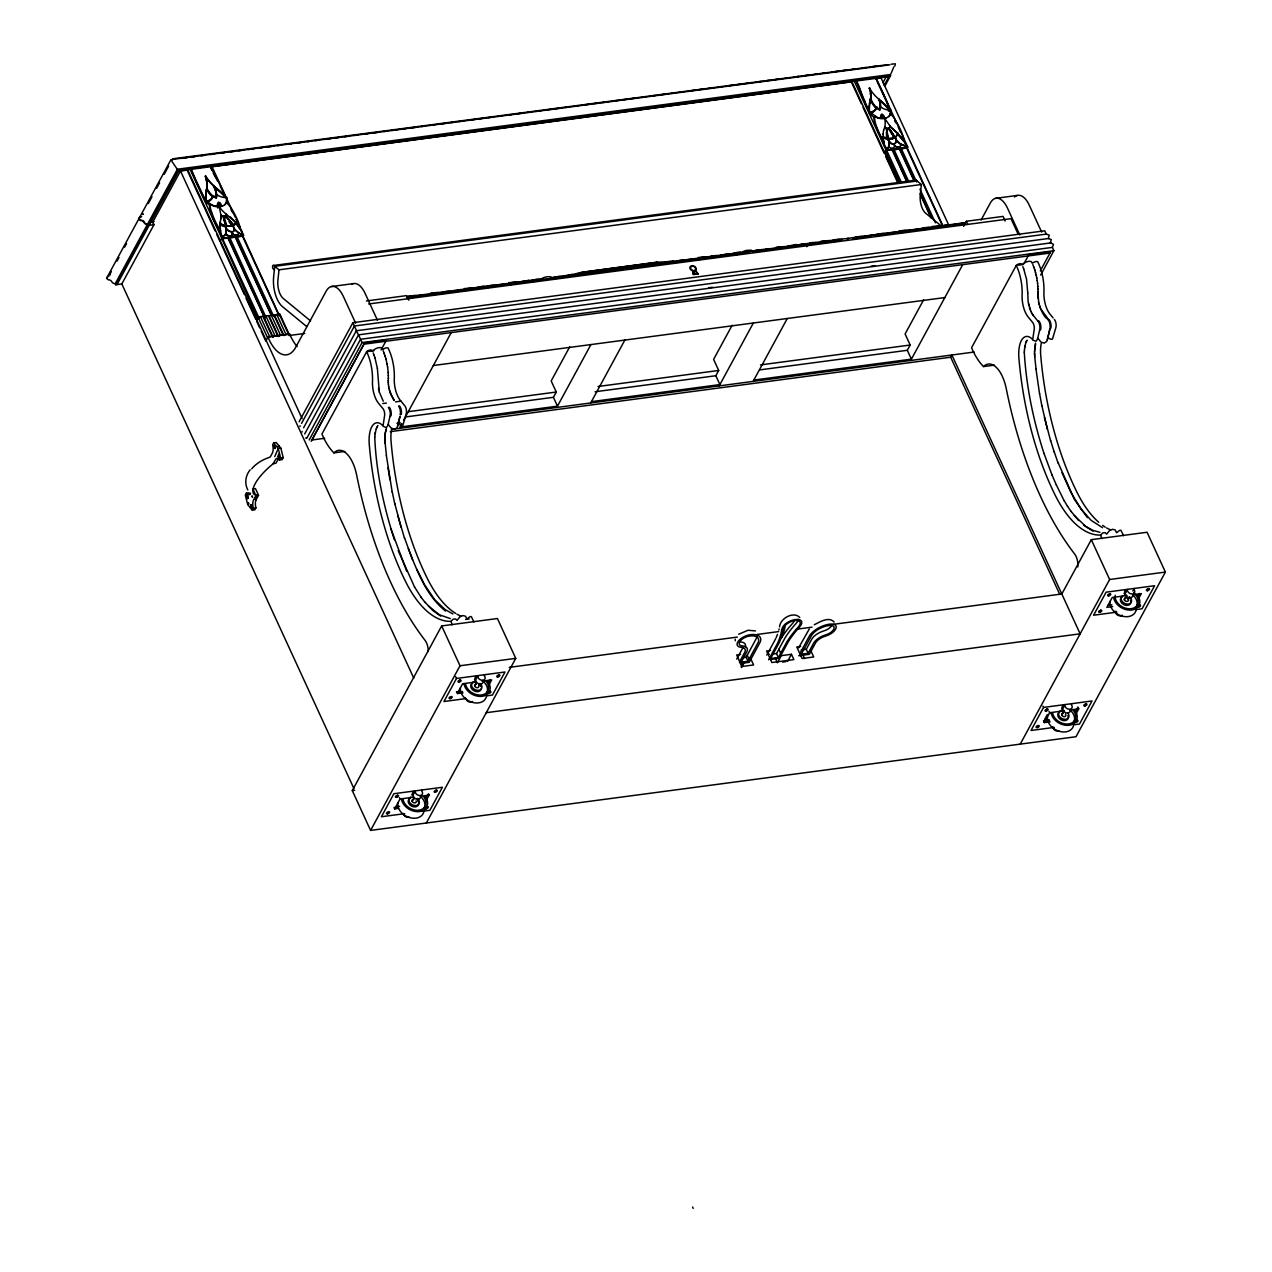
<?xml version="1.0" encoding="UTF-8"?>
<svg xmlns="http://www.w3.org/2000/svg" width="1272" height="1272" viewBox="0 0 1272 1272"><rect width="100%" height="100%" fill="white"/><g stroke="black" fill="none" stroke-linecap="round" stroke-linejoin="round"><path stroke-width="1.5" d="M374.747 437.171C376.146 472.039 383.762 506.59 394.368 539.757M384.939 435.883L384.971 439.794M384.955 438.109L385.273 432.496M388.31 381.059L388.31 378.023M1024.326 352.726L1024.373 350.897M1027.76 293.037L1028.126 301.75L1030.797 311.227M1034.597 351.835L1035.519 343.09M1037.952 291.733L1038.652 302.402M220.326 221.789L220.295 231.981A16.965 12.513 28.5 0 0 222.075 236.942A9.906 7.314 28.5 0 0 225.43 234.286L226.003 233.046A9.906 7.314 28.5 0 0 226.178 229.787L225.685 226.384L232.871 225.86L234.271 228.562A13.674 10.097 28.5 0 0 237.594 231.917L242.364 235.097L237.482 232.124A13.674 10.097 28.5 0 1 234.159 228.769L233.794 228.308M374.747 437.234L375.367 432.146M1024.389 350.945L1024.723 347.479M1034.645 350.182L1035.535 344.124M220.851 219.086L221.026 215.238A5.597 4.118 28.5 0 0 223.459 216.256L224.381 216.447M941.948 226.814L932.551 227.561M274.386 269.855L273.321 268.98A1.94 0.922 82.4 0 1 272.574 266.452A1.94 0.922 82.4 0 1 273.687 265.435L278.997 269.823L277.9 280.301A13.881 6.583 82.4 0 0 283.211 298.427L310.622 320.989M582.051 272.303L657.195 262.223L582.051 272.303A19.446 7.759 6 0 0 574.817 274.355L574.324 274.593M583.117 273.178L583.117 273.083A17.22 6.869 6 0 0 579.507 273.925M273.687 265.435L916.047 180.131L921.373 184.504L920.26 194.982A13.881 6.583 82.4 0 0 925.587 213.124L940.803 225.653M226.178 203.059L226.543 199.752A4.77 3.514 28.5 0 0 226.4 199.084M417.773 295.263L408.392 296.026L406.802 297.298M440.08 292.306L430.699 293.053L428.918 295.088L418.25 296.503L419.84 295.215L429.173 294.595M462.388 289.348L451.671 290.89M507.305 283.974L497.718 284.88L496.318 286.12L507.035 284.578L508.752 282.686L518.133 281.939M540.441 278.981L529.724 280.524M562.749 276.008L552.032 277.566M585.359 273.607L575.771 274.498L574.372 275.754L585.088 274.211L586.821 272.319L596.155 271.699M640.818 265.641L630.101 267.184M663.11 262.684L652.393 264.226M696.881 258.788L685.894 260.935L687.293 259.695L696.881 258.788L698.344 257.5L707.725 256.753M741.178 252.317L730.446 253.859M763.47 249.36L752.754 250.902M774.934 248.533L765.553 249.28L763.947 250.568L774.616 249.153L776.397 247.134L785.746 246.514M808.086 243.413L797.369 244.955M819.534 242.618L810.153 243.365L808.563 244.637L819.232 243.222L821.012 241.203L830.393 240.456M891.02 110.33L889.987 114.893L891.02 110.33A15.439 11.4 28.5 0 1 880.669 107.071L880.176 107.993M897.619 232.108L888.031 233.015L886.632 234.271L897.285 232.84L899.066 230.836L908.462 230.089M930.754 227.116L920.038 228.674M397.818 425.961L398.438 423.449L401.189 425.516A2.623 2.274 60.2 0 0 402.842 425.309L406.197 414.036A5.692 2.687 82.4 0 0 404.75 405.704L400.966 401.141A20.098 9.524 82.4 0 1 394.256 379.676A33.12 15.693 82.4 0 0 388.453 348.814A3.371 1.59 -24.4 0 0 386.672 347.828A3.371 1.59 -24.4 0 0 383.301 349.196L382.459 349.434A5.517 2.623 -24.4 0 0 378.992 347.654A5.517 2.623 -24.4 0 0 373.125 350.547L372.155 350.675A3.371 1.59 -24.4 0 0 369.882 350.054A3.371 1.59 -24.4 0 0 366.638 351.708A33.12 15.693 82.4 0 1 372.442 382.57A20.098 9.524 82.4 0 0 379.151 404.035L382.936 408.598A5.692 2.687 82.4 0 1 384.382 416.946L383.015 426.295L386.354 427.583L388.405 424.705L391.394 428.425L394.559 429.395L397.103 427.662L400.171 416.183M1053.121 317.905L1050.592 314.868A20.098 9.524 82.4 0 1 1043.883 293.387A33.12 15.693 82.4 0 0 1038.095 262.525A3.371 1.59 -24.4 0 0 1036.314 261.539A3.371 1.59 -24.4 0 0 1032.928 262.906L1031.958 263.034A5.517 2.623 -24.4 0 0 1028.619 261.364A5.517 2.623 -24.4 0 0 1022.752 264.258L1021.782 264.385A3.371 1.59 -24.4 0 0 1019.508 263.781A3.371 1.59 -24.4 0 0 1016.264 265.419A33.12 15.693 82.4 0 1 1022.068 296.281A20.098 9.524 82.4 0 0 1028.778 317.762L1032.578 322.325A5.692 2.687 82.4 0 1 1034.009 330.656L1032.641 340.006L1035.996 341.294L1038.047 338.416L1041.021 342.152L1044.185 343.122L1046.745 341.389L1049.798 329.909M1047.46 339.688L1049.813 328.828M385.146 434.849L385.893 429.38M735.232 639.212L735.311 640.77M883.007 134.132L883.627 130.253M779.545 626.873C780.165 618.335 793.505 610.973 799.754 617.445M375.097 433.847L376.274 428.743M1024.723 347.558L1024.994 345.873M250.648 505C252.587 512.648 250.743 498.831 251.824 507.56M385.591 431.812L386.418 428.68M1025.009 345.968L1025.9 342.47M387.865 425.261L390.138 415.817A6.233 2.957 82.4 0 0 388.373 407.453L389.343 407.326A6.233 2.957 82.4 0 1 391.108 415.674L389.963 416.548M398.057 423.91L399.726 416.946M1037.507 338.988L1039.781 329.528A6.233 2.957 82.4 0 0 1038.016 321.164L1038.986 321.037A6.233 2.957 82.4 0 1 1040.735 329.4L1039.59 330.275M778.846 630.038L779.1 628.972M1047.683 337.637L1050.815 339.242A2.623 2.274 60.2 0 0 1052.485 339.02L1055.84 327.763A5.692 2.687 82.4 0 0 1054.393 319.431M172.801 159.652L172.61 158.825L887.681 64.649M888.524 146.948L889.001 145.596A13.674 10.097 28.5 0 0 889.033 141.796L888.842 141.065M171.545 159.62L172.165 162.021M376.274 428.871L377.816 425.516M1025.9 342.581L1026.647 340.673M883.563 130.38L884.883 126.771A32.675 24.12 28.5 0 0 884.676 118.423L884.453 118.837M777.494 634.362L776.222 637.51M265.069 318.048L228.451 238.039L221.885 238.739L257.787 319.018L259.122 318.223L222.473 238.564M271.524 315.313L235.67 236.99L228.419 238.389M278.791 314.343L242.936 236.02L235.702 237.419M906.443 180.258L892.578 149.746L886.059 150.525L885.328 151.13L899.988 182.993M914.536 181.069L899.908 148.856L892.61 150.175M943.109 226.273C967.992 224.27 942.202 224.238 943.109 226.273L907.174 147.886L899.876 149.206M428.871 293.927L418.202 295.343M451.178 290.954L440.51 292.369M462.642 290.143L453.293 290.763L451.703 292.035L462.372 290.62L464.153 288.601L473.486 287.981M484.521 286.629L475.41 287.838L474.011 289.078L484.982 286.82L484.028 285.977L473.979 287.933M495.794 285.023L485.22 286.295M506.94 283.545L496.271 284.96M529.279 280.715L529.279 281.732L518.61 283.147L520.01 281.907L529.295 280.349L518.578 282.002M551.587 277.741C553.097 279.442 540.075 280.11 541.411 279.427C561.429 278.489 546.896 273.703 540.616 279.522M573.736 274.768L564.625 275.976L563.226 277.216L574.228 275.07L573.243 274.116L563.194 276.072M584.993 273.178L574.69 274.211M607.475 270.38L607.348 271.365L596.679 272.78L598.078 271.54L607.364 269.966L596.632 271.636M618.446 268.742L607.873 270.014M629.656 267.374C595.217 273.019 654.762 264.02 620.275 267.867C616.046 273.051 596.075 269.95 618.796 269.06M651.964 264.401L651.964 265.435L641.295 266.85L642.694 265.61L651.98 264.035L641.247 265.689M674.096 261.444L664.986 262.652L663.587 263.892L674.255 262.477L673.604 260.792L664.684 261.984L663.284 263.24M685.37 259.854L674.701 261.269M696.515 258.375L685.847 259.79M718.823 255.402L708.25 256.69M730.017 254.034L730.017 255.068L719.348 256.483L720.747 255.243L730.048 253.669L719.316 255.322M741.433 253.112C740.733 250.314 729.11 254.67 731.225 254.4C742.943 256.324 740.034 249.042 751.673 250.425C734.612 253.78 742.133 253.955 752.308 251.093M774.616 248.135L763.916 249.423M796.765 245.146L787.654 246.37L786.255 247.611L797.258 245.464L796.272 244.494L786.223 246.45M819.184 242.078L809.453 242.793L806.75 246.752M841.492 239.104L830.823 240.519M863.799 236.131C830.091 240.774 860.651 237.18 841.969 239.041M874.834 234.779C842.652 240.138 896.792 231.758 864.276 236.067M886.107 233.158L875.534 234.445M897.253 231.695L886.584 233.11M919.561 228.737L908.892 230.153M941.852 225.78L932.519 226.4L930.913 227.688M952.998 224.301L942.329 225.716M964.144 222.823L953.491 224.238M251.935 495.985L252.587 497.384L252.126 496.207M887.967 148.029L889.112 145.39A13.674 10.097 28.5 0 0 889.144 141.59L888.953 140.874M256.149 499.673L255.306 499.435M106.88 277.709L139.061 218.434M139.252 218.1L170.973 159.668M111.38 271.54L109.487 275.022A1.94 1.431 28.5 0 0 110.092 274.816M117.056 261.078L118.996 257.564M124.64 247.134L126.564 243.604M148.299 203.552L151.988 196.763M156.583 188.288L159.588 182.802M164.231 174.248L168.572 166.234M149.555 222.457L152.783 222.028L154.007 224.683L121.826 283.942L115.768 284.753L115.259 283.64L147.441 224.381A2.783 2.051 28.5 0 1 144.006 222.489A2.783 2.051 28.5 0 0 140.556 220.597L138.791 219.166A4.675 3.45 28.5 0 1 140.588 217.162M888.905 76.654L178.668 170.989L149.349 224.985L147.616 224.047L177.396 169.224L890.05 74.571L890.559 75.668L884.978 85.955M115.768 284.753L147.95 225.478L147.441 224.381M148.124 225.16L177.905 170.337L177.396 169.224M116.976 284.594L149.158 225.319M152.433 222.695L180.497 170.989L187.779 170.019L302.132 418.647M205.174 176.665L205.587 175.902A35.187 25.981 28.5 0 0 213.696 185.633A20.829 15.375 28.5 0 1 216.081 198.257L216.351 197.764A20.829 15.375 28.5 0 0 216.844 194.759A12.752 9.413 28.5 0 0 226.957 197.51A4.77 3.514 28.5 0 1 227.211 198.496L226.861 201.803C223.936 208.306 215.222 207.813 210.134 204.267A24.709 18.237 28.5 0 0 211.915 212.71A75.35 55.618 28.5 0 0 220.835 230.995M219.738 228.849L220.295 231.981A75.35 55.618 28.5 0 1 211.375 213.696A24.709 18.237 28.5 0 1 209.594 205.253L206.414 202.423A47.223 34.853 28.5 0 1 206.557 189.019L206.97 188.256A37.238 27.491 28.5 0 0 205.587 175.902M217.719 181.292A152.545 112.588 28.5 0 0 214.841 176.077L215.111 175.584A71.518 52.788 28.5 0 1 210.945 167.061M190.641 168.747A432.703 319.399 28.5 0 0 203.266 196.619L206.414 202.423L207.097 201.167A15.439 11.4 28.5 0 0 213.426 195.697A19.478 14.374 28.5 0 0 216.351 197.764M206.414 202.423A15.439 11.4 28.5 0 0 212.742 196.937L213.426 195.697M209.594 205.253L210.278 204.013L207.097 201.167M215.111 175.584A152.545 112.588 28.5 0 1 220.613 186.046L220.342 186.539A103.922 76.718 28.5 0 1 222.695 191.213M216.844 194.759L216.335 195.665A20.829 15.375 28.5 0 0 213.458 186.062A64.236 47.414 28.5 0 1 224.683 196.063L225.669 197.16A4.77 3.514 28.5 0 1 226.13 197.78M218.053 205.937L218.18 203.409A2.274 1.685 28.5 0 1 218.546 202.137A2.608 1.924 28.5 0 1 220.151 203.234L221.233 204.426L219.818 206.62M217.083 205.444L217.496 204.665A2.274 1.685 28.5 0 1 217.862 203.377A2.608 1.924 28.5 0 1 219.484 204.49L220.151 203.234M225.875 227.29L226.273 228.197A5.597 4.134 28.5 0 0 231.647 231.663A3.116 2.29 28.5 0 0 234.207 230.057A7.076 5.215 28.5 0 0 233.984 227.942L233.698 227.577A7.076 5.215 28.5 0 0 232.776 226.019L236.21 222.6L226.289 214.237A32.675 24.12 28.5 0 1 219.229 206.811L217.607 207.94M219.213 207.145L220.326 204.792M225.303 197.271L225.033 195.427A103.922 76.718 28.5 0 0 220.613 186.046M225.669 197.16L224.508 196.397A64.236 47.414 28.5 0 0 214.507 187.318M225.891 203.488L226.575 202.232M220.613 215.986L221.121 215.079M223.109 216.892L226.225 215.795A2.003 1.479 28.5 0 0 226.289 214.237L226.066 214.666A2.003 1.479 28.5 0 1 226.003 216.208L226.225 215.795A53.79 39.702 28.5 0 0 234.112 224.921L233.635 225.78A53.79 39.702 28.5 0 1 229.405 221.423M219.674 224.285L220.215 223.284M226.019 227.02L227.1 226.289A59.18 43.677 28.5 0 1 224.349 216.272L225.78 216.113M232.299 232.585L232.315 233.507A3.752 2.767 28.5 0 1 229.866 236.131A3.752 2.767 28.5 0 1 225.669 233.794L225.844 233.428A9.906 7.314 28.5 0 0 226.019 230.073L225.685 226.384M225.573 227.863L226.432 226.273A46.492 34.328 28.5 0 1 223.459 216.256M238.611 233.444A3.593 2.655 28.5 0 1 236.004 235.225A3.593 2.655 28.5 0 1 232.426 233.301L231.488 231.949A5.597 4.134 28.5 0 1 226.114 228.483L226.273 228.197M222.075 236.942L222.282 236.56A9.906 7.314 28.5 0 0 225.637 233.905M190.021 169.16L221.773 238.198L219.992 241.489L216.733 234.414M232.601 226.352L233.062 225.494A56.572 41.753 28.5 0 0 225.764 216.16M235.749 223.459L236.29 222.473M231.965 231.965L231.933 232.045A3.116 2.29 28.5 0 0 234 230.407M224.937 204.744L226.432 202.502A30.369 22.419 28.5 0 1 231.504 208.656A78.482 57.924 28.5 0 1 240.154 227.481L239.613 228.467A14.676 10.844 28.5 0 1 242.364 235.097M242.968 236.449L243.588 235.304L236.067 218.943L238.055 223.697M284.022 335.347A1.67 0.795 -24.7 0 0 283.02 334.806L280.476 335.14A1.67 0.795 -24.7 0 0 278.489 336.333A1.67 0.795 -24.7 0 0 277.566 335.538L275.022 335.872A1.67 0.795 -24.7 0 0 273.035 337.048L263.876 317.141A1.67 0.795 -24.7 0 0 262.954 316.346L260.41 316.68A1.67 0.795 -24.7 0 0 258.423 317.857L256.626 321.148L259.679 327.794M297.171 346.541A38.876 18.428 82.4 0 1 290.763 336.428L289.746 334.218L267.931 337.112L265.784 341.071L261.205 331.118M263.876 317.141A1.67 0.795 -24.7 0 1 265.864 315.949L268.408 315.615A1.67 0.795 -24.7 0 1 269.33 316.41A1.67 0.795 -24.7 0 1 271.318 315.233L273.862 314.9A1.67 0.795 -24.7 0 1 274.784 315.695A1.67 0.795 -24.7 0 1 276.771 314.502L279.315 314.168A1.67 0.795 -24.7 0 1 280.238 314.963L279.347 315.583M289.746 334.218L289.03 335.538L304.755 333.455M250.091 494.013A6.742 3.196 82.4 0 1 248.994 492.805L246.386 493.154L245.321 495.126L247.706 504.634L252.238 510.167L254.845 509.834L255.926 507.846A7.155 3.387 82.4 0 1 256.228 499.514L258.534 495.269L255.481 488.623L252.874 488.973L255.926 495.619L253.621 499.864A7.155 3.387 82.4 0 0 253.319 508.196L252.238 510.167M258.534 495.269L254.289 494.601A35.171 12.005 -38.1 0 1 269.235 467.078L273.289 463.644L275.356 459.844A6.742 3.196 82.4 0 1 279.522 459.923L282.13 459.574L283.211 457.602L280.826 448.11L276.278 442.561L273.671 442.91L272.606 444.882A7.155 3.387 82.4 0 1 272.303 453.214L270.236 456.998L265.45 458.874A35.171 20.622 -9.1 0 0 251.745 468.843M274.752 456.568L277.9 449.318A4.516 3.323 28.5 0 1 277.662 448.618M277.964 456.457C280.174 448.157 278.314 464.042 279.061 454.661M278.218 457.03L279.268 455.09M299.095 421.779L352.916 322.675L1044.725 230.789L1046.252 234.112L1049.257 235.145L1048.287 238.532L356.224 330.768L358.513 334.838L1051.006 242.873L1053.486 244.478L1052.357 247.388L360.548 339.274L306.727 438.379M279.522 459.923L280.603 457.952L278.218 448.46L273.671 442.91M301.559 423.369L354.443 325.998L352.916 322.675M303.595 427.79L356.478 330.418L354.284 326.014L1046.252 234.112M304.692 433.959L358.513 334.838L362.075 342.597L309.191 439.969M311.163 441.32L363.903 344.187L1049.909 253.064M381.059 349.991L386.513 339.958L364.698 342.852L311.942 439.985L324.678 438.299M401.793 423.656L399.933 427.09L557.486 406.15L553.415 397.309L556.277 392.03L551.189 380.964L569.713 346.843M403.637 420.237L451.242 332.58M556.77 407.469L590.923 344.585M833.701 624.282L1061.818 593.992L1091.312 539.662L1147.074 532.253L1165.391 572.082L1075.985 736.727L370.597 830.409L352.28 790.58L441.67 625.935L497.432 618.526L515.748 658.371L426.343 823M590.717 402.97L624.854 340.069M370.597 830.409L460.003 665.765L441.67 625.935M455.662 676.688L456.489 678.453L443.96 701.508L465.298 698.678M387.372 813.81L389.009 811.822A1.67 0.795 -24.7 0 1 389.439 812.697A1.67 0.795 -24.7 0 1 387.769 813.746L387.038 813.81A1.67 0.795 -24.7 0 1 386.609 812.935A1.67 0.795 -24.7 0 1 388.278 811.886L388.437 811.854M396.308 797.353L397.373 795.398M449.954 698.567L451.592 696.579A1.67 0.795 -24.7 0 1 452.021 697.453A1.67 0.795 -24.7 0 1 450.352 698.503L449.62 698.567A1.67 0.795 -24.7 0 1 449.191 697.692A1.67 0.795 -24.7 0 1 450.86 696.643L451.019 696.611M459.001 682.094L459.399 682.015A1.67 0.795 -24.7 0 0 461.005 680.918A1.67 0.795 -24.7 0 0 460.432 680.107L459.685 680.202A1.67 0.795 -24.7 0 0 458.095 681.299A1.67 0.795 -24.7 0 0 458.651 682.11L459.955 680.138M387.61 813.778L388.675 811.822M396.419 797.337L396.816 797.258A1.67 0.795 -24.7 0 0 398.422 796.161A1.67 0.795 -24.7 0 0 397.85 795.35L397.103 795.445A1.67 0.795 -24.7 0 0 395.513 796.542A1.67 0.795 -24.7 0 0 396.069 797.353L397.611 795.366M450.193 698.535L451.258 696.579M459.128 682.062L460.194 680.107M398.534 808.372L394.654 808.881L400.028 799.007L399.408 797.671M692.954 273.846L695.402 269.68A2.655 1.956 28.5 0 0 694.035 266.675A2.655 1.956 28.5 0 0 690.744 267.12A2.655 1.956 28.5 0 0 692.127 270.109L693.24 270.586L693.86 273.957L697.215 273.512L694.83 270.38M420.46 796.558A3.896 2.862 28.5 0 1 417.311 799.293A3.896 2.862 28.5 0 1 413.177 795.827C410.713 794.921 413.782 789.26 415.244 792.027A3.896 2.862 28.5 0 0 420.317 795.493A3.896 2.862 28.5 0 0 421.795 791.152L422.018 790.087M482.788 680.488A3.896 2.862 28.5 0 1 480.371 684.066A3.896 2.862 28.5 0 1 475.76 680.568C473.295 679.677 476.364 674.017 477.811 676.784A3.896 2.862 28.5 0 0 482.883 680.234A3.896 2.862 28.5 0 0 484.378 675.909L484.6 674.844M415.324 790.977L413.257 794.777L411.953 794.952M477.89 675.734L475.839 679.534L474.536 679.709M412.192 801.408L413.448 799.102M474.774 686.149L476.014 683.859M478.654 685.64L479.894 683.334M425.611 798.307L427.408 795.016M488.194 683.064L489.99 679.773M425.818 798.752L428.505 793.808L429.109 795.143L426.422 800.072M488.4 683.509L490.181 680.218M489.005 684.829L491.692 679.9L481.993 681.172M427.217 806.702L426.454 808.626M435.088 792.202L436.153 790.246M497.67 676.942L498.735 674.987M426.39 808.626L427.169 806.702M435.215 792.186L435.612 792.106A1.67 0.795 -24.7 0 0 437.202 791.009A1.67 0.795 -24.7 0 0 436.646 790.198L435.883 790.294A1.67 0.795 -24.7 0 0 434.293 791.391A1.67 0.795 -24.7 0 0 434.849 792.202L436.391 790.214M488.973 693.383L490.038 691.427L489.036 693.383M497.797 676.942L498.179 676.863A1.67 0.795 -24.7 0 0 499.785 675.766A1.67 0.795 -24.7 0 0 499.228 674.955L498.465 675.05A1.67 0.795 -24.7 0 0 496.875 676.148A1.67 0.795 -24.7 0 0 497.432 676.958L498.974 674.955M732.131 325.282L713.592 359.404L718.696 370.47L715.834 375.733L719.904 384.589L591.432 401.65M869.301 111.984L868.474 110.426A103.922 76.718 28.5 0 1 864.245 101.013A152.545 112.588 28.5 0 1 860.063 90.392L860.333 89.899A71.518 52.788 28.5 0 0 856.628 81.297M869.126 88.468L869.539 87.72A35.187 25.981 28.5 0 1 870.795 98.357A20.829 15.375 28.5 0 0 877.537 108.47M864.245 101.013L864.515 100.52A152.545 112.588 28.5 0 1 860.333 89.899M869.46 103.668A64.236 47.414 28.5 0 1 870.382 99.121L870.795 98.357M882.959 82.712L886.727 75.748M719.189 385.909L753.342 323.009M869.173 111.745L868.744 109.933A103.922 76.718 28.5 0 1 864.515 100.52M888.19 147.616L886.87 149.508A14.676 10.844 28.5 0 1 883.547 142.941L874.882 124.115A30.369 22.419 28.5 0 1 874.039 117.406L870.223 114.257A4.77 3.514 28.5 0 1 869.189 112L869.396 110.282A64.236 47.414 28.5 0 1 870.652 98.628A35.187 25.981 28.5 0 0 869.396 87.975A37.238 27.491 28.5 0 0 878.873 99.264A47.223 34.853 28.5 0 1 890.623 111.093L888.381 105.163A432.703 319.399 28.5 0 0 876.122 78.8M884.167 85.367L889.128 76.288M878.554 109.312A20.829 15.375 28.5 0 0 879.62 110.123L879.874 109.631A20.829 15.375 28.5 0 1 876.837 107.102A12.752 9.413 28.5 0 1 870.271 112.063L869.603 113.319A12.752 9.413 28.5 0 0 873.021 112.079M879.032 100.711A19.478 14.374 28.5 0 0 878.602 99.757L879.016 98.993A19.478 14.374 28.5 0 1 879.62 110.123M876.837 107.102L876.154 108.343A12.752 9.413 28.5 0 1 874.373 111.061M874.039 117.406L874.707 116.15M880.574 116.674L881.258 115.434A2.608 1.924 28.5 0 1 881.719 114.051A2.274 1.685 28.5 0 1 883.166 115.1C885.376 116.038 882.18 121.19 883.786 116.356M881.766 118.105L882.45 116.849L883.802 117.708M886.711 128.711L886.282 128.122A2.003 1.479 28.5 0 1 884.883 126.771L884.644 127.184A2.003 1.479 28.5 0 0 886.043 128.552L886.711 128.711A56.572 41.753 28.5 0 0 888.333 138.807L889.16 140.922A7.076 5.215 28.5 0 0 890.782 142.846A3.116 2.29 28.5 0 0 894.454 143.625A5.597 4.134 28.5 0 0 896.203 139.22L894.836 138.028L898 133.417L890.829 127.2L884.676 118.423M886.043 128.552L886.282 128.122A2.003 1.479 28.5 0 1 884.803 126.898M882.641 137.535L883.166 136.549M886.759 128.615L886.918 128.345A56.572 41.753 28.5 0 0 888.54 138.425L888.031 139.364A7.076 5.215 28.5 0 0 888.317 140.445M887.395 128.583L888.683 128.138A46.492 34.328 28.5 0 1 894.725 137.742M890.177 126.214L889.955 126.628A5.597 4.118 28.5 0 1 888.683 128.138M753.119 381.393L787.273 318.509M883.547 142.941L883.07 134.005M886.218 128.249A53.79 39.702 28.5 0 1 886.982 138.203L886.52 139.077A53.79 39.702 28.5 0 0 886.314 132.479M854.196 80.931L885.964 149.985L884.167 153.276L863.004 107.246M886.87 149.508L887.093 149.094A14.676 10.844 28.5 0 1 883.77 142.528L882.863 137.138L888.254 138.966A7.076 5.215 28.5 0 0 888.778 140.556L888.953 141.287A7.076 5.215 28.5 0 0 890.591 143.211A3.116 2.29 28.5 0 0 893.85 144.134L894.296 143.911A5.597 4.134 28.5 0 0 896.044 139.507L896.203 139.22M888.254 128.09L889.446 129.633A59.18 43.677 28.5 0 1 894.518 137.646L892.006 139.284M894.454 138.235L897.301 135.182M898.096 133.258L897.555 134.244L903.692 141.224A16.965 12.513 28.5 0 1 906.411 146.057L906.618 145.676A16.965 12.513 28.5 0 0 903.899 140.842L897.762 133.862M890.527 113.908A24.709 18.237 28.5 0 1 896.283 121.826A75.35 55.618 28.5 0 1 904.233 140.222L903.692 141.224A75.35 55.618 28.5 0 0 902.293 136.565M907.143 148.236L907.779 147.091L876.011 78.037M941.884 226.941L941.725 225.891L932.821 227.068L931.231 228.356L932.63 227.116M923.631 299.842L905.092 333.964L910.18 345.03L907.318 350.293L911.388 359.149L753.835 380.074M963.572 226.384L966.338 221.28L1003.036 216.399L1005.134 220.978M736.727 659.087L742.705 648.068M739.414 662.155L744.533 652.711A10.446 5.024 -24.7 0 0 741.226 647.305A10.558 5.072 -24.7 0 1 738.205 641.327A10.558 5.072 -24.7 0 1 750.289 634.68A17.236 8.268 -24.7 0 1 759.559 643.282L749.224 662.315L740.336 663.507M981.078 220.04L990.3 203.075A24.995 11.846 82.4 0 1 1007.504 208.163L1019.826 234.986M741.099 666.671L743.786 661.694M748 661.265L758.287 642.201A14.994 7.203 -24.7 0 0 751.434 635.841L747.602 636.429A8.316 3.991 -24.7 0 0 740.05 641.247A8.316 3.991 -24.7 0 0 740.94 645.683L743.563 646.081A12.672 6.09 -24.7 0 1 746.934 651.598L741.21 662.155L748 661.265L746.171 657.274L756.442 638.226A14.994 7.203 -24.7 0 0 756.856 635.841M741.497 667.562L744.2 662.585M910.688 360.469L962.713 264.656M766.778 655.096L775.729 638.624M768.622 659.739L777.558 643.282A110.934 53.281 -24.7 0 0 781.596 630.356A22.244 10.685 -24.7 0 1 782.789 627.001A10.558 5.072 -24.7 0 1 795.398 619.528A10.558 5.072 -24.7 0 1 801.217 624.552A21.799 10.462 -24.7 0 1 798.641 628.098A103.859 49.878 -24.7 0 0 788.227 641.867L779.275 658.324L770.387 659.5M778.369 657.529L786.78 642.026A105.528 50.673 -24.7 0 1 797.369 628.05A20.257 9.731 -24.7 0 0 799.77 624.743A8.888 4.261 -24.7 0 0 794.873 620.513A8.888 4.261 -24.7 0 0 784.252 626.81A20.702 9.938 -24.7 0 0 783.139 629.926A112.636 54.092 -24.7 0 1 779.02 643.06L770.609 658.562L778.369 657.529L776.524 653.554L784.951 638.051A105.528 50.673 -24.7 0 1 795.541 624.059A20.257 9.731 -24.7 0 0 797.926 620.768A8.888 4.261 -24.7 0 0 798.403 619.432M1059.767 594.422L950.677 357.225L951.885 354.999L1080.135 633.822L486.254 712.702M787.591 661.392L791.438 654.285L781.262 655.652L777.399 662.744L775.252 658.085M798.625 647.814L809.294 628.988M799.611 654.015L809.008 636.716A17.236 8.268 -24.7 0 1 829.789 624.123A10.558 5.072 -24.7 0 1 835.974 628.352A10.558 5.072 -24.7 0 1 825.496 636.111A10.446 5.024 -24.7 0 0 815.32 643.314L809.342 654.333L798.673 655.748M808.118 653.283L813.857 642.71A12.672 6.09 -24.7 0 1 824.224 635.364L827.706 634.156A8.316 3.991 -24.7 0 0 833.939 628.781A8.316 3.991 -24.7 0 0 830.854 625.363L827.118 625.792A14.994 7.203 -24.7 0 0 811.759 635.11L801.328 654.174L808.118 653.283L806.289 649.292L812.029 638.735A12.672 6.09 -24.7 0 1 822.396 631.389L825.878 630.181A8.316 3.991 -24.7 0 0 831.824 625.427M1016.264 265.419L971.569 347.749A57.797 27.38 82.4 0 0 983.542 366.575A31.069 14.723 82.4 0 1 1006.279 388.739A270.682 128.265 82.4 0 0 1074.761 554.163A10.717 5.072 82.4 0 1 1077.813 566.994M1024.167 263.304L1028.873 254.639L1050.688 251.745L1040.337 270.825M1040.671 275.054L1053.884 250.711L1052.357 247.388M1020.239 744.12L1109.629 579.491L1091.312 539.662M1042.929 706.087L1043.533 707.423L1031.02 730.478L1054.297 727.377M1036.998 727.536L1038.636 725.533A1.67 0.795 -24.7 0 1 1039.065 726.407A1.67 0.795 -24.7 0 1 1037.411 727.473L1036.68 727.536A1.67 0.795 -24.7 0 1 1036.251 726.662A1.67 0.795 -24.7 0 1 1037.904 725.597L1038.063 725.565M1046.061 711.064L1046.458 710.968A1.67 0.795 -24.7 0 0 1048.049 709.871A1.67 0.795 -24.7 0 0 1047.492 709.061L1046.745 709.172A1.67 0.795 -24.7 0 0 1045.139 710.269A1.67 0.795 -24.7 0 0 1045.711 711.08L1047.015 709.108M1100.646 610.322L1099.262 612.277A1.67 0.795 -24.7 0 1 1098.833 611.403A1.67 0.795 -24.7 0 1 1100.487 610.353L1101.218 610.29A1.67 0.795 -24.7 0 1 1101.647 611.164A1.67 0.795 -24.7 0 1 1099.994 612.214L1099.596 612.293M1108.532 595.821L1110.074 593.817A1.67 0.795 -24.7 0 1 1110.631 594.628A1.67 0.795 -24.7 0 1 1109.041 595.725L1108.278 595.821A1.67 0.795 -24.7 0 1 1107.721 595.01A1.67 0.795 -24.7 0 1 1109.327 593.913L1109.709 593.833M1037.252 727.489L1038.318 725.533M1046.188 711.032L1047.254 709.076M1099.835 612.245L1100.9 610.29M1108.771 595.789L1109.836 593.833M1044.582 719.618L1047.254 714.689M1050.116 721.828L1044.296 722.591L1049.654 712.718L1049.05 711.398M1070.102 710.269A3.896 2.862 28.5 0 1 1066.954 713.02A3.896 2.862 28.5 0 1 1062.804 709.538C1060.339 708.647 1063.424 702.971 1064.871 705.737A3.896 2.862 28.5 0 0 1069.943 709.204A3.896 2.862 28.5 0 0 1071.437 704.863L1071.66 703.813M1132.684 595.821A3.896 2.862 28.5 0 1 1129.059 597.697A3.896 2.862 28.5 0 1 1125.386 594.294C1122.922 593.388 1126.006 587.728 1127.453 590.494A3.896 2.862 28.5 0 0 1132.525 593.96A3.896 2.862 28.5 0 0 1134.004 589.62L1134.242 588.57L1132.859 591.098M1064.267 705.96L1062.883 708.504L1061.595 708.679M1127.533 589.461L1125.466 593.261L1124.162 593.42M1061.834 715.118L1063.074 712.813M1124.4 599.875L1125.656 597.57M1128.28 599.366L1129.536 597.061M1075.253 712.018L1077.941 707.089M1137.836 596.775L1139.617 593.483M1075.46 712.463L1078.131 707.534L1078.751 708.854L1076.064 713.799M1138.043 597.22L1139.823 593.929M1138.647 598.556L1141.334 593.611L1133.575 594.644M1075.794 722.385L1077.177 720.381M1084.841 705.912L1085.239 705.817A1.67 0.795 -24.7 0 0 1086.844 704.72A1.67 0.795 -24.7 0 0 1086.272 703.909L1085.525 704.02A1.67 0.795 -24.7 0 0 1083.935 705.117A1.67 0.795 -24.7 0 0 1084.491 705.928L1085.795 703.957M1138.376 607.126L1139.76 605.138M1147.424 590.653L1147.821 590.574A1.67 0.795 -24.7 0 0 1149.411 589.477A1.67 0.795 -24.7 0 0 1148.854 588.666L1148.107 588.761A1.67 0.795 -24.7 0 0 1146.501 589.858A1.67 0.795 -24.7 0 0 1147.074 590.669L1148.378 588.713M1077.098 720.381L1075.715 722.385M1084.968 705.88L1086.034 703.925M1139.68 605.138L1138.281 607.142M1147.551 590.637L1148.616 588.682M376.719 427.869L377.482 426.486M1026.361 341.58L1027.124 340.196M793.935 621.467L793.76 621.785A15.693 7.537 -24.7 0 1 792.647 623.328L791.12 625.045A109.964 52.804 -24.7 0 0 781.914 637.192L781.119 638.465L781.692 637.208A117.056 56.207 -24.7 0 0 785.031 626.937M277.455 458.635L277.789 459.685M452.085 624.854L451.035 621.356L453.166 619.146L455.583 618.971L457.046 620.386L459.812 616.984L462.913 615.553L465.536 616.236L466.935 619.003L469.686 616.856A2.846 1.972 -38.9 0 1 471.356 616.634L473.9 621.96M1101.727 538.581L1100.662 535.083L1102.808 532.873L1105.225 532.682L1106.688 534.113L1109.454 530.71L1112.555 529.279L1115.178 529.947L1116.578 532.73L1119.328 530.583A2.846 1.972 -38.9 0 1 1120.998 530.345L1123.542 535.671M250.171 469.813C245.48 475.41 244.335 483.455 247.833 489.974M246.8 495.73C247.468 503.855 247.643 490.722 247.96 498.37M888.746 116.579L890.67 113.637M1050.322 242.968L1051.292 239.565L1048.287 238.532M893.834 66.796L890.877 73.983M894.916 66.033L895.345 63.791L891.1 64.204M888.381 128.249L888.826 127.884A5.597 4.118 28.5 0 0 890.098 126.373M278.807 445.677L278.282 446.106A4.516 3.323 28.5 0 0 277.884 446.631M234.112 224.921L235.113 224.142M233.635 225.78L234.652 225.001M881.258 115.434L881.067 116.483L882.45 116.849M738.73 634.251L747.968 630.26L755.473 630.912M888.333 138.807L892.308 138.712L895.854 137.09M814.287 624.775C819.661 621.96 829.074 616.173 834.146 622.04M889.812 64.856L172.245 159.445M888.889 116.324C884.883 119.886 878.841 119.059 874.564 116.42A30.369 22.419 28.5 0 0 875.422 123.13A78.482 57.924 28.5 0 0 884.088 141.955M233.062 225.494L227.1 226.289M894.518 137.646L888.54 138.425M910.323 230.057L908.923 231.297L910.529 230.025L919.926 229.151L910.259 230.518M954.922 224.142L953.523 225.383L955.113 224.111L964.526 223.236L954.859 224.603M265.991 317.364L229.755 237.594M1049.988 328.701L1050.926 328.049A6.233 2.957 82.4 0 0 1049.162 319.685C1044.535 318.827 1041.148 310.32 1039.59 305.725M1115.814 611.291L1114.765 611.435L1115.576 612.357A3.896 2.862 28.5 0 0 1118.295 615.457A3.896 2.862 28.5 0 0 1122.158 615.187M181.244 158.444L187.143 157.649M191.086 157.14L195.014 156.615M200.912 155.82L204.856 155.295M210.755 154.516L214.682 153.992M220.597 153.212L224.524 152.688M230.423 151.909L234.366 151.384M238.293 150.859L244.192 150.08M248.135 149.555L254.034 148.776M257.978 148.252L261.905 147.727M267.804 146.948L273.703 146.153M277.646 145.628L281.573 145.119M287.488 144.324L291.415 143.8M297.314 143.02L301.257 142.496M307.156 141.717L311.084 141.192M315.027 140.667L318.954 140.143M324.869 139.364L330.768 138.584M334.695 138.06L338.638 137.535M344.537 136.756L348.464 136.231M354.379 135.436L358.307 134.927M364.205 134.132L368.149 133.608M374.048 132.829L377.991 132.304M383.89 131.525L387.817 131M391.76 130.475L397.659 129.696M401.586 129.172L405.53 128.647M411.428 127.868L417.327 127.089M421.271 126.564L425.198 126.039M431.097 125.26L435.04 124.736M440.939 123.941L444.882 123.432M450.781 122.637L454.708 122.112M458.651 121.587L464.55 120.808M468.478 120.284L474.392 119.504M478.32 118.98L482.263 118.455M488.162 117.676L492.089 117.151M497.988 116.372L501.931 115.847M507.83 115.068L511.773 114.544M517.672 113.749L521.6 113.24M527.514 112.445L531.442 111.92M535.369 111.411L541.284 110.616M545.211 110.092L551.11 109.312M555.053 108.788L560.952 108.009M564.895 107.484L568.822 106.959M574.721 106.18L578.665 105.656M584.563 104.876L588.491 104.352M594.406 103.557L598.333 103.048M602.276 102.523L608.175 101.728M612.102 101.219L618.001 100.424M621.944 99.9L625.872 99.391M631.787 98.596L635.714 98.071M641.613 97.292L645.556 96.767M651.455 95.988L655.382 95.464M661.297 94.684L665.224 94.16M671.123 93.381L675.066 92.856M678.994 92.331L682.937 91.807M688.836 91.028L694.735 90.233M698.678 89.708L704.577 88.929M708.504 88.404L712.447 87.879M718.346 87.1L722.273 86.576M728.188 85.796L732.115 85.272M738.014 84.493L741.958 83.968M745.885 83.443L751.8 82.664M755.727 82.139L761.626 81.36M765.569 80.836L769.496 80.311M775.395 79.532L781.31 78.737M785.237 78.212L789.181 77.687M795.08 76.908L799.007 76.384M804.906 75.605L808.849 75.08M814.748 74.301L818.691 73.776M822.618 73.251L826.562 72.727M832.46 71.948L838.359 71.168M842.287 70.644L846.23 70.119M852.129 69.34L856.072 68.815M861.971 68.02L865.898 67.511M871.797 66.716L875.74 66.192M177.905 170.337L890.559 75.668M211.55 166.855L851.954 81.806L898.159 182.246M875.597 78.657L881.051 77.942L948.292 224.126M222.091 206.191L214.173 205.937L210.278 204.013M885.9 118.026L877.982 117.771L870.907 113.001A4.77 3.514 28.5 0 1 870.271 112.063M150.08 222.075L154.023 221.551M147.95 225.478L154.007 224.683M221.773 238.198L243.588 235.304M885.964 149.985L907.779 147.091M917.112 181.006L274.752 266.309L273.655 276.803A22.769 10.796 82.4 0 0 282.368 306.536L306.727 326.586M278.997 269.823L921.373 184.504M331.372 286.55L353.187 283.64M995.547 198.337L1017.362 195.427M366.431 300.955L406.722 295.597L408.837 300.192M368.642 303.976L1011.002 218.657L1018.204 234.302M258.423 317.857L267.581 337.78A1.67 0.795 -24.7 0 1 269.569 336.587L272.113 336.253A1.67 0.795 -24.7 0 1 273.035 337.048M284.133 335.347A1.67 0.795 -24.7 0 1 285.93 334.425L288.474 334.091A1.67 0.795 -24.7 0 1 289.396 334.886L280.238 314.963M708.583 287.758L712.511 287.249M871.002 266.198L874.929 265.673M362.075 342.597L1053.884 250.711M373.904 350.738L366.638 351.708L321.927 434.022A57.797 27.38 82.4 0 0 333.9 452.864A31.069 14.723 82.4 0 1 356.637 475.013A270.682 128.265 82.4 0 0 425.134 640.436A10.717 5.072 82.4 0 1 428.282 651.566M1018.093 265.18L1023.547 264.465M433.37 365.509L944.826 297.569M382.777 403.558L386.418 403.081M395.513 401.873L400.966 401.141M408.566 411.651L556.277 392.03M597.999 386.497L718.696 370.47M760.497 364.905L910.18 345.03M405.704 416.93L553.415 397.309M595.137 391.76L715.834 375.733M759.607 369.914L907.318 350.293M396.928 423.338L400.553 422.861M391.458 429.427L974.257 352.026M390.218 431.669L950.677 357.225M278.218 448.46L280.826 448.11M280.603 457.952L283.211 457.602M333.9 452.864L344.807 451.417M983.542 366.575L994.45 365.128M273.289 463.644L275.897 463.294L277.964 459.51A6.742 3.196 82.4 0 1 279.156 458.111M253.319 508.196L255.926 507.846M465.568 619.432L469.209 618.939M460.003 665.765L515.748 658.371M1109.629 579.491L1165.391 572.082M509.229 667.371L737.347 637.081M756.999 634.474L778.639 631.596M796.336 629.243L812.061 627.16M456.489 678.453L504.968 672.014L492.439 695.068L486.635 695.848M476.173 681.951L462.611 683.748L457.236 693.638L463.056 692.858M1125.815 595.678L1112.237 597.474L1106.879 607.348L1112.698 606.585M456.425 691.857L460.305 691.348M1108.007 605.329L1111.871 604.804M740.527 654.444L736.663 654.969L741.958 666.496L753.596 664.954L750.337 657.847M770.53 650.469L766.587 650.994L771.897 662.521L793.887 659.596L791.438 654.285M800.645 646.462L796.765 646.987L802.076 658.514L813.714 656.972L810.677 650.374M456.632 692.302L462.452 691.539M742.769 657.735L746.171 657.274M801.201 649.976L806.289 649.292M772.661 654.062L776.524 653.554M1116.88 612.134L1093.602 615.219L1106.115 592.18L1154.594 585.74L1142.081 608.779L1136.262 609.558M782.487 662.076L785.889 661.615M352.28 790.58L354.697 790.246M1043.533 707.423L1092.012 700.983L1079.499 724.038L1073.679 724.802A13.881 10.256 28.5 0 1 1058.892 731.177A13.881 10.256 28.5 0 1 1047.508 716.645M400.028 799.007L413.591 797.194M421.35 796.177L429.109 795.143M1049.654 712.718L1063.233 710.921M1070.992 709.887L1078.751 708.854M395.783 806.846L399.662 806.337M1043.485 720.827L1049.305 720.047M397.929 807.036L394.05 807.545L394.654 808.881M1049.495 720.493L1043.676 721.272L1044.296 722.591M404.655 813.667L381.393 816.751L393.907 793.712L442.386 787.273L429.872 810.312L422.113 811.345M883.102 117.612L882.482 116.34A2.274 1.685 28.5 0 0 881.051 115.307M255.656 496.414L256.515 496.43M465.123 697.724L465.95 698.646A3.896 2.862 28.5 0 0 468.653 701.747A3.896 2.862 28.5 0 0 472.516 701.46M255.767 496.7L256.642 496.732M889.796 139.459L884.946 138.632M219.659 206.032L220.565 205.364L219.484 204.49M739.112 641.708L741.719 642.09A12.672 6.09 -24.7 0 1 745.424 646.717M1099.93 532.3L1092.934 530.408L1085.747 526.417L1074.331 515.573M450.288 618.574L439.365 614.774L428.425 605.997M226.432 226.273L220.135 223.459L221.169 215.986L219.229 206.811M225.589 226.575L219.881 223.904L220.501 231.599A16.965 12.513 28.5 0 0 222.282 236.56M225.383 226.941L221.821 225.653M886.982 138.203L883.102 136.676M219.881 205.889L218.72 204.697M1102.554 527.689L1091.042 520.296L1080.898 508.959L1070.929 492.391L1062.009 472.739M1092.982 531.155L1083.76 525.241M452.927 613.963L445.2 609.59L434.849 599.859L424.466 584.627L416.723 569.061M440.7 616.125L432.814 610.481L424.689 601.847M445.534 611.069C426.056 595.487 417.184 571.001 408.296 548.566M230.423 217.019L240.154 227.481M890.925 127.041L904.233 140.222M1078.608 520.534L1070.706 510.931M889.033 147.25L889.144 147.043A3.593 2.655 28.5 0 0 892.992 147.965A3.593 2.655 28.5 0 0 894.486 145.374L893.882 144.054M235.972 223.045L239.836 228.054A14.676 10.844 28.5 0 1 242.586 234.7M225.573 196.778L224.778 195.904A64.236 47.414 28.5 0 0 213.553 185.903A35.187 25.981 28.5 0 1 205.428 176.172A37.238 27.491 28.5 0 1 206.811 188.526A47.223 34.853 28.5 0 0 206.684 201.93L203.536 196.126A432.703 319.399 28.5 0 1 190.911 168.254M172.722 162.562L176.967 168.81M1087.465 517.672L1074.347 499.324L1057.922 462.293M1047.826 318.636L1040.814 308.969M1032.912 314.915L1038.047 321.291M394.368 400.314L391.172 395.258M421.064 597.204L425.118 602.546M895.027 137.646L896.983 140.954A9.906 7.314 28.5 0 0 899.94 143.8L901.148 144.531A9.906 7.314 28.5 0 0 906.411 146.057M236.894 224.699L239.613 228.467L238.58 225.287M1052.85 726.964L1052.993 727.6A3.896 2.862 28.5 0 0 1058.908 730.843M1033.309 315.583L1032.387 314.168M393.875 400.489L389.455 390.265M383.27 401.205L379.295 391.999M1071.103 511.567L1067.542 506.288M421.461 597.856L414.529 586.964M1048.255 319.908L1048.192 319.813A6.233 2.957 82.4 0 1 1050.068 327.333M1064.171 500.675L1067.574 506.399M230.963 209.642L232.792 212.726M1031.56 312.721L1032.419 314.279M1064.187 500.786L1056.348 484.966M414.561 587.076L398.216 550.585M1030.781 311.131L1031.576 312.817M895.599 138.6L896.044 139.507M1041.657 232.076L1029.318 205.269A24.995 11.846 82.4 0 0 1014.5 197.017M966.338 221.28L967.754 224.333M906.538 147.711L942.361 225.605M901.196 148.411L916.667 182.055M919.926 189.131L935.397 222.775M920.228 193.455L931.629 218.243M899.256 148.681L913.916 180.544M920.435 194.696L931.024 217.719M893.93 149.381L908.59 181.244M891.99 149.635L906.65 181.499M886.663 150.35L901.307 182.214M851.604 82.457L861.367 103.7M885.805 156.822L898.016 183.375M803.014 655.35L804.54 658.658M778.862 649.261L780.69 653.236M747.236 655.303L749.065 659.278M377.466 320.29L365.144 293.482A24.995 11.846 82.4 0 0 351.708 284.228M355.651 323.199L343.329 296.376A24.995 11.846 82.4 0 0 326.109 291.288L295.724 347.256A38.876 18.428 82.4 0 1 268.949 339.338L267.931 337.112M692.588 1207.064L693.208 1208.4M211.836 166.25L235.256 217.194M279.315 314.168L288.474 334.091M242.348 235.924L278.997 315.583M276.771 314.502L285.93 334.425M274.784 315.695L283.942 335.601M273.862 314.9L283.02 334.806M237.021 236.624L273.655 316.299M235.082 236.894L280.476 335.14M269.33 316.41L278.489 336.333M268.408 315.615L277.566 335.538M265.864 315.949L275.022 335.872M227.815 237.848L264.449 317.523M262.954 316.346L272.113 336.253M260.41 316.68L269.569 336.587M187.413 170.671L215.095 230.868M220.803 243.254L244.415 294.595M246.037 298.141L255.815 319.383M180.497 170.989L413.766 678.135M274.052 445.534L275.261 448.126M273.877 445.852L275.07 448.46M250.838 504.634L252.047 507.226M246.593 496.112L247.786 498.703M121.826 283.942L353.87 788.449M225.716 227.577L226.114 228.483M1051.96 474.838L1056.364 485.045M406.722 571.335L390.806 528.484M888.556 140.683L888.031 139.364A56.572 41.753 28.5 0 1 886.648 132.606M1032.832 264.481L1033.913 267.613M1022.783 266.611L1023.737 269.044M383.19 350.754L384.271 353.902M373.157 352.885L374.095 355.317M225.383 197.494L224.762 195.92A103.922 76.718 28.5 0 0 223.427 192.772M1051.976 474.917L1044.01 453.42M412.51 559.76L404.48 537.754M1054.106 451.481L1058.034 462.96M1033.802 266.945L1034.756 270.093M1040.273 308.078L1039.097 303.976M1023.722 268.964L1026.568 279.379L1027.76 293.085M1029.461 307.617L1030.082 309.43M384.176 353.234L385.114 356.367M390.631 394.368L389.041 388.469M374.095 355.254L374.938 357.782M1050.577 440.351L1054.186 452.069M1044.01 453.484C1033.405 420.873 1026.377 386.927 1024.31 352.678M404.544 538.342L397.723 515.224M1034.693 269.537L1035.519 272.653M385.066 355.826L385.877 358.942M374.938 357.718L377.387 368.387M1050.624 440.843L1044.439 417.296M400.998 527.133L394.797 503.569M1035.487 272.224L1036.187 275.293M1047.381 429.348L1041.832 405.45M385.861 358.513L387.101 364.285M1038.683 302.18L1039.113 304.358M1028.476 303.754L1028.921 305.725M379.295 392.046L377.387 368.387M392.205 491.739L394.797 503.903M1036.187 274.99L1036.744 277.996M1039.574 393.461L1041.816 405.689M386.354 455.424L392.174 491.962M388.723 386.609L389.025 388.691M378.484 388.04L378.833 390.059M224.349 216.272L224.635 217.941M1036.775 277.821L1037.205 280.746M387.133 364.11L387.562 367.036M1039.526 393.589L1035.996 369.134M388.008 467.635L389.932 479.735M403.351 813.492L403.367 813.889A3.896 2.862 28.5 0 0 409.266 817.133M1037.252 280.683L1037.618 283.577M387.626 366.972L388.246 372.76M388.421 384.653L388.675 386.672M1034.74 356.844L1036.06 369.182M384.955 441.289L386.418 455.471M1037.554 283.513L1037.872 286.47M1034.82 356.971L1034.518 353.171M385.178 443.26L384.875 439.46M1038.127 298.475L1037.936 289.03M388.262 382.634L388.485 384.748M869.189 112L869.126 110.775A64.236 47.414 28.5 0 1 869.205 106.005M1037.793 286.28L1038.016 289.348M388.167 372.553L388.373 375.638M1034.677 355.222L1034.502 351.374M238.595 232.903L238.5 233.65A3.593 2.655 28.5 0 1 235.892 235.431A3.593 2.655 28.5 0 1 232.315 233.507M388.214 380.63L388.358 382.888M388.294 375.304L388.405 378.484M914.934 181.133A1.94 0.922 82.4 0 1 916.047 180.131M657.195 262.318A19.446 7.759 6 0 1 670.28 262.668M249.01 503.982A4.516 3.323 28.5 0 1 248.358 502.567M256.228 499.514A4.516 3.339 28.5 0 1 255.386 499.276M250.568 493.234A6.742 3.196 82.4 0 1 246.386 493.154M281.414 458.699A6.742 3.196 82.4 0 1 282.13 459.574M487.462 680.822A13.881 10.256 28.5 0 1 482.152 696.309A13.881 10.256 28.5 0 1 464.042 683.938M486.524 695.959A13.881 10.256 28.5 0 1 471.833 702.208A13.881 10.256 28.5 0 1 460.448 687.691M486.206 681.347A12.211 9.015 28.5 0 1 481.547 694.973A12.211 9.015 28.5 0 1 465.6 684.082M482.994 681.124A12.211 9.015 28.5 0 1 486.699 693.097M481.214 688.868A5.549 4.102 28.5 0 1 473.391 690.426A5.549 4.102 28.5 0 1 472.771 683.112M480.148 685.449A5.549 4.102 28.5 0 1 480.848 686.578M478.797 686.101A2.226 1.638 28.5 0 1 477 687.675A2.226 1.638 28.5 0 1 474.631 685.688A2.226 1.638 28.5 0 1 476.428 684.129M480.864 684.129A5.549 4.102 28.5 0 1 479.162 690.251A5.549 4.102 28.5 0 1 471.705 686.149A5.549 4.102 28.5 0 1 475.998 681.458M425.436 807.72A1.67 0.795 -24.7 0 1 427.869 806.687A1.67 0.795 -24.7 0 1 427.615 808.118A1.67 0.795 -24.7 0 1 425.325 808.42M424.88 796.065A13.881 10.256 28.5 0 1 419.569 811.552A13.881 10.256 28.5 0 1 401.459 799.182M423.958 811.218A13.881 10.256 28.5 0 1 409.25 817.467A13.881 10.256 28.5 0 1 397.866 802.934M423.624 796.606A12.211 9.015 28.5 0 1 418.965 810.216A12.211 9.015 28.5 0 1 403.017 799.341M420.412 796.367A12.211 9.015 28.5 0 1 424.117 808.34M418.631 802.982A5.549 4.102 28.5 0 1 411.428 806.051A5.549 4.102 28.5 0 1 410.188 798.355M417.566 800.692A5.549 4.102 28.5 0 1 418.265 801.821M416.071 800.883A2.226 1.638 28.5 0 1 414.767 802.934A2.226 1.638 28.5 0 1 412.08 801.09A2.226 1.638 28.5 0 1 413.845 799.373M417.311 798.371A5.549 4.102 28.5 0 1 418.027 804.89A5.549 4.102 28.5 0 1 410.268 803.268A5.549 4.102 28.5 0 1 410.904 797.035M1075.635 720.922A1.67 0.795 -24.7 0 1 1077.877 720.572A1.67 0.795 -24.7 0 1 1076.764 722.114A1.67 0.795 -24.7 0 1 1074.888 721.924M1074.506 709.792A13.881 10.256 28.5 0 1 1069.211 725.263A13.881 10.256 28.5 0 1 1051.101 712.892M1073.266 710.317A12.211 9.015 28.5 0 1 1068.607 723.943A12.211 9.015 28.5 0 1 1052.659 713.051M1070.054 710.078A12.211 9.015 28.5 0 1 1073.759 722.067M1067.892 715.532A5.549 4.102 28.5 0 1 1065.507 720.54A5.549 4.102 28.5 0 1 1058.622 717.583A5.549 4.102 28.5 0 1 1059.83 712.066M1065.427 714.149A2.226 1.638 28.5 0 1 1064.903 716.565A2.226 1.638 28.5 0 1 1061.897 715.277A2.226 1.638 28.5 0 1 1062.947 713.099M1067.924 713.099A5.549 4.102 28.5 0 1 1065.809 719.284A5.549 4.102 28.5 0 1 1058.558 714.339A5.549 4.102 28.5 0 1 1064.426 710.714M1137.899 605.933A1.67 0.795 -24.7 0 1 1140.189 605.17A1.67 0.795 -24.7 0 1 1139.951 606.521A1.67 0.795 -24.7 0 1 1137.709 607.03M1137.089 594.533A13.881 10.256 28.5 0 1 1131.794 610.019A13.881 10.256 28.5 0 1 1113.684 597.649M1136.166 609.686A13.881 10.256 28.5 0 1 1121.475 615.934A13.881 10.256 28.5 0 1 1110.09 601.402M1133.702 592.863A12.211 9.015 28.5 0 1 1131.19 608.7A12.211 9.015 28.5 0 1 1115.226 595.312M1132.621 594.835A12.211 9.015 28.5 0 1 1134.847 608.652M1130.474 600.289A5.549 4.102 28.5 0 1 1128.073 605.281A5.549 4.102 28.5 0 1 1121.204 602.34A5.549 4.102 28.5 0 1 1122.413 596.822M1127.612 598.508A2.226 1.638 28.5 0 1 1127.485 601.322A2.226 1.638 28.5 0 1 1124.289 599.557A2.226 1.638 28.5 0 1 1126.61 597.951M1129.52 596.838A5.549 4.102 28.5 0 1 1130.538 603.135A5.549 4.102 28.5 0 1 1123.16 602.387A5.549 4.102 28.5 0 1 1122.158 596.107M1124.305 595.185A5.549 4.102 28.5 0 1 1127.008 595.455M785.524 624.282A16.123 7.743 -24.7 0 1 785.651 623.805M768.208 654.46A30.464 22.483 28.5 0 1 769.29 654.174M299.954 426.597A3.148 2.321 28.5 0 1 300.097 425.77M302.211 431.939A3.148 2.321 28.5 0 1 302.052 431.478M306.202 438.188A3.148 2.321 28.5 0 1 305.693 437.934M382.379 425.277A20.956 9.938 82.4 0 0 370.136 431.113A23.834 11.289 82.4 0 0 369.325 445.184A205.126 97.197 82.4 0 0 405.816 582.004A109.551 51.913 82.4 0 0 451.035 621.356M391.951 428.203A23.834 11.289 82.4 0 0 391.14 442.29A205.126 97.197 82.4 0 0 427.646 579.094A109.551 51.913 82.4 0 0 455.662 613.422M460.973 616.173A109.551 51.913 82.4 0 1 456.982 614.201M1032.021 338.988A20.956 9.938 82.4 0 0 1019.762 344.823A23.834 11.289 82.4 0 0 1018.967 358.895A205.126 97.197 82.4 0 0 1055.458 495.714A109.551 51.913 82.4 0 0 1100.662 535.083M1041.227 343.488A23.834 11.289 82.4 0 0 1040.782 356.001A205.126 97.197 82.4 0 0 1077.273 492.82A109.551 51.913 82.4 0 0 1098.722 522.267M1110.615 529.883A109.551 51.913 82.4 0 1 1106.624 527.928M1105.289 527.149A109.551 51.913 82.4 0 1 1102.649 525.384M147.616 224.047A2.783 2.051 28.5 0 1 144.181 222.155A2.783 2.051 28.5 0 0 140.731 220.263L138.982 218.832A4.675 3.45 28.5 0 1 140.381 217.019M142.83 213.648A1.94 1.431 28.5 0 1 142.973 214.252M140.763 216.844A4.675 3.45 28.5 0 1 141.637 216.622M142.655 213.982A1.94 1.431 28.5 0 1 142.782 214.38M107.357 277.089A4.675 3.45 28.5 0 0 106.609 278.425L108.374 279.872A2.783 2.051 28.5 0 1 111.809 281.748A2.783 2.051 28.5 0 0 115.259 283.64M108.009 276.612A4.675 3.45 28.5 0 1 108.82 276.31M877.124 109.233A20.829 15.375 28.5 0 1 870.382 99.121M879.699 102.65A19.478 14.374 28.5 0 1 880.129 107.404M878.602 99.757A47.223 34.853 28.5 0 1 890.352 111.586L888.11 105.656A432.703 319.399 28.5 0 0 886.218 101.251M870.287 93.397A35.187 25.981 28.5 0 1 870.398 94.367M877.33 82.203A432.703 319.399 28.5 0 1 885.582 99.773M856.358 81.79A71.518 52.788 28.5 0 1 860.063 90.392M898.302 127.327A75.35 55.618 28.5 0 1 900.497 131.922M894.645 120.713A24.709 18.237 28.5 0 1 895.742 122.812M880.303 107.087A19.478 14.374 28.5 0 0 878.793 99.423A47.223 34.853 28.5 0 1 890.527 111.252A15.439 11.4 28.5 0 1 888.428 111.093M869.301 110.457A64.236 47.414 28.5 0 1 870.557 98.787A20.829 15.375 28.5 0 0 876.344 108.009A12.752 9.413 28.5 0 1 869.778 112.985A4.77 3.514 28.5 0 1 869.364 111.666M880.669 107.071A19.478 14.374 28.5 0 1 879.874 109.631M888.826 127.884A46.492 34.328 28.5 0 1 894.868 137.487M888.11 128.377A59.18 43.677 28.5 0 1 894.359 137.933M906.618 145.676A9.906 7.314 28.5 0 1 901.355 144.149L900.544 144.165A3.752 2.767 28.5 0 1 898.811 147.282A3.752 2.767 28.5 0 1 894.359 145.58L894.534 145.294A3.752 2.767 28.5 0 0 898.97 146.996A3.752 2.767 28.5 0 0 900.671 143.879L900.083 143.513A9.906 7.314 28.5 0 1 897.173 140.588M214.459 188.495A20.829 15.375 28.5 0 1 215.35 190.657M215.668 191.738A20.829 15.375 28.5 0 1 216.16 194.95M212.742 196.937A19.478 14.374 28.5 0 1 206.557 189.019M206.096 179.813A37.238 27.491 28.5 0 1 206.318 180.863M214.841 176.077A71.518 52.788 28.5 0 1 213.299 173.262M211.899 170.416A71.518 52.788 28.5 0 1 210.675 167.554M233.905 228.101A7.076 5.215 28.5 0 1 234.112 230.216M215.079 197.605A19.478 14.374 28.5 0 1 214.094 196.906M213.155 196.174A19.478 14.374 28.5 0 1 206.97 188.256M225.557 216.526A56.572 41.753 28.5 0 1 228.229 219.531M229.469 221.074A56.572 41.753 28.5 0 1 232.871 225.86M226.289 226.527A46.492 34.328 28.5 0 1 223.315 216.51A5.597 4.118 28.5 0 1 220.883 215.493M232.49 233.221A3.752 2.767 28.5 0 1 230.025 235.845A3.752 2.767 28.5 0 1 225.828 233.523M273.766 446.329C274.609 452.498 276.342 443.165 273.766 446.329M417.836 296.312C413.034 293.387 396.355 301.369 417.836 296.312M440.128 293.339C435.263 290.286 418.774 298.475 440.128 293.339M451.29 291.86C446.043 289.38 430.206 296.487 451.29 291.86M473.597 288.887C468.462 286.168 452.339 293.784 473.597 288.887M495.905 285.93C491.008 283.115 474.488 290.89 495.905 285.93M518.197 282.972C513.777 279.824 496.414 288.235 518.197 282.972M540.489 280.015C535.544 277.201 519.119 285.007 540.489 280.015M562.796 277.058C557.788 274.466 541.554 281.748 562.796 277.058M596.25 272.606C591.114 269.887 574.992 277.503 596.25 272.606M640.865 266.675C635.905 263.861 619.48 271.683 640.865 266.675M663.157 263.717C658.26 261.046 641.819 268.487 663.157 263.717M685.465 260.76C680.425 258.041 664.382 265.514 685.465 260.76M707.773 257.787C702.589 254.861 686.578 262.875 707.773 257.787M718.918 256.308C714.498 253.16 697.135 261.571 718.918 256.308M763.534 250.393C758.621 247.722 742.196 255.163 763.534 250.393M785.842 247.42C780.992 244.637 764.456 252.269 785.842 247.42M808.149 244.447C802.982 241.76 786.923 249.312 808.149 244.447M830.441 241.489C825.48 238.405 809.024 246.752 830.441 241.489M841.603 240.011C836.912 237.053 820.043 245.067 841.603 240.011M863.911 237.037C858.727 234.414 842.684 241.839 863.911 237.037M886.202 234.08C881.083 231.361 864.944 238.961 886.202 234.08M908.51 231.122C903.613 228.308 887.093 236.083 908.51 231.122M930.802 228.165C925.857 225.08 909.385 233.412 930.802 228.165M658.26 263.097L585.041 272.924L658.26 263.097M400.314 414.465L401.284 414.338A6.233 2.957 82.4 0 0 399.535 405.959L398.565 406.102A6.233 2.957 82.4 0 1 400.314 414.465M698.201 273.957L693.351 274.593L692.683 270.888A3.339 2.465 28.5 0 1 690.06 266.977A3.339 2.465 28.5 0 1 694.528 266.389A3.339 2.465 28.5 0 1 695.593 270.507L698.201 273.957M488.655 693.431A1.67 0.795 -24.7 0 0 490.928 691.873A1.67 0.795 -24.7 0 0 488.575 691.968A1.67 0.795 -24.7 0 0 488.655 693.431M893.437 136.327A46.492 34.328 28.5 0 0 891.116 132.447A46.492 34.328 28.5 0 1 893.469 136.263M231.488 224.81A56.572 41.753 28.5 0 0 229.167 221.646A56.572 41.753 28.5 0 1 231.536 224.746M206.589 202.089A15.439 11.4 28.5 0 0 212.917 196.604A19.478 14.374 28.5 0 1 206.732 188.685A47.223 34.853 28.5 0 0 206.589 202.089"/></g></svg>
